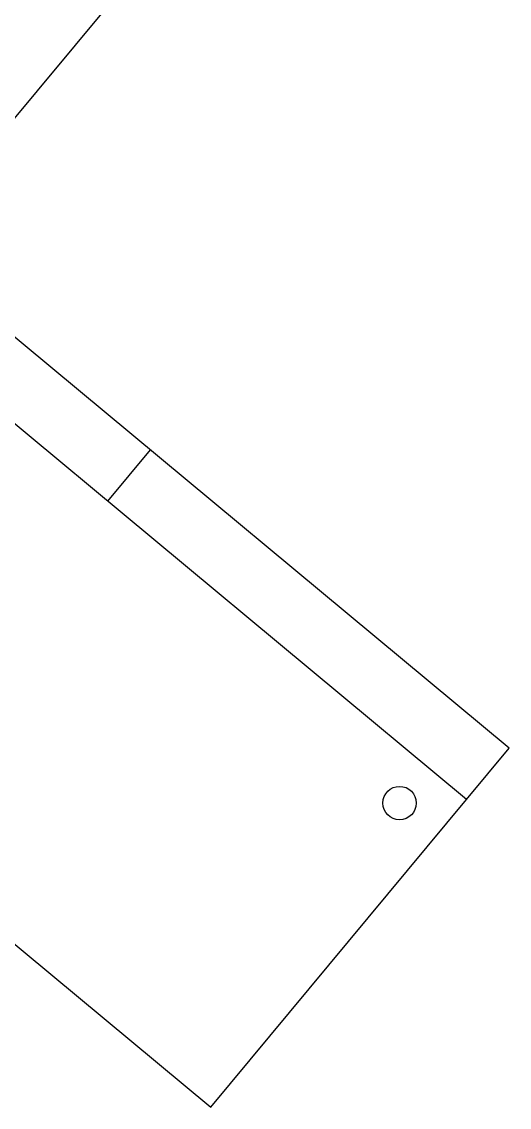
# Model space of a CAD drawing. Header units: millimetres. Extents: x 0 to 86.4, y -30.6 to 19.1.
# Drawn here: x 65.788 to 66.519, y -18.644 to -17.016 of the extents above; entities that cross this region are included whole.
import ezdxf

# ---------------------------------------------------------------- set-up
doc = ezdxf.new("R2010")
doc.units = ezdxf.units.MM
doc.layers.add('ar-mobiliário 2012', color=2, linetype='Continuous')

# ---------------------------------------------------------------- blocks, each defined once
blk = doc.blocks.new('2 ESTACOES VERTOCAL')
at = {"color": 2, "linetype": 'Continuous'}
for p, q in [((10.2851, 11.6901), (10.285, 13.0903)), ((10.3851, 11.6901), (10.385, 13.0901)), ((10.3851, 12.3901), (10.2851, 12.3901)), ((10.2851, 11.6901), (10.3851, 11.6901))]:
    blk.add_line(p, q, dxfattribs=at)
at = {"color": 1}
for p, q in [((9.685, 12.19), (9.6851, 11.69)), ((9.6851, 11.69), (10.2851, 11.6901))]:
    blk.add_line(p, q, dxfattribs=at)
at = {"color": 1, "linetype": 'Continuous'}
blk.add_circle((10.2169, 11.7641), 0.025, dxfattribs=at)
blk = doc.blocks.new('geladeira')
at = {"color": 2}
for p, q in [((0.05, -0.24), (0.05, 0.24)), ((0.5, 0.24), (0.05, 0.24)), ((0.55, 0.24), (0.51, 0.24)), ((0.55, -0.24), (0.55, 0.24)), ((0.5, -0.24), (0.05, -0.24)), ((0.55, -0.24), (0.51, -0.24))]:
    blk.add_line(p, q, dxfattribs=at)
at = {"color": 1}
for p, q in [((0.5, -0.24), (0.5, 0.24)), ((0.51, -0.24), (0.51, 0.24)), ((0, -0.19), (0, 0.19)), ((0.05, 0.19), (0, 0.19)), ((0.05, -0.19), (0, -0.19))]:
    blk.add_line(p, q, dxfattribs=at)

msp = doc.modelspace()

# ---------------------------------------------------------------- block references
at = {"layer": 'ar-mobiliário 2012'}
for name, p, rotation in [('2 ESTACOES VERTOCAL', (68.8658, -33.5654), 50.24913612198301), ('geladeira', (65.4312, -17.2011), 50.25299455757693)]:
    msp.add_blockref(name, p, dxfattribs=dict(at, rotation=rotation))

doc.saveas('drawing.dxf')
